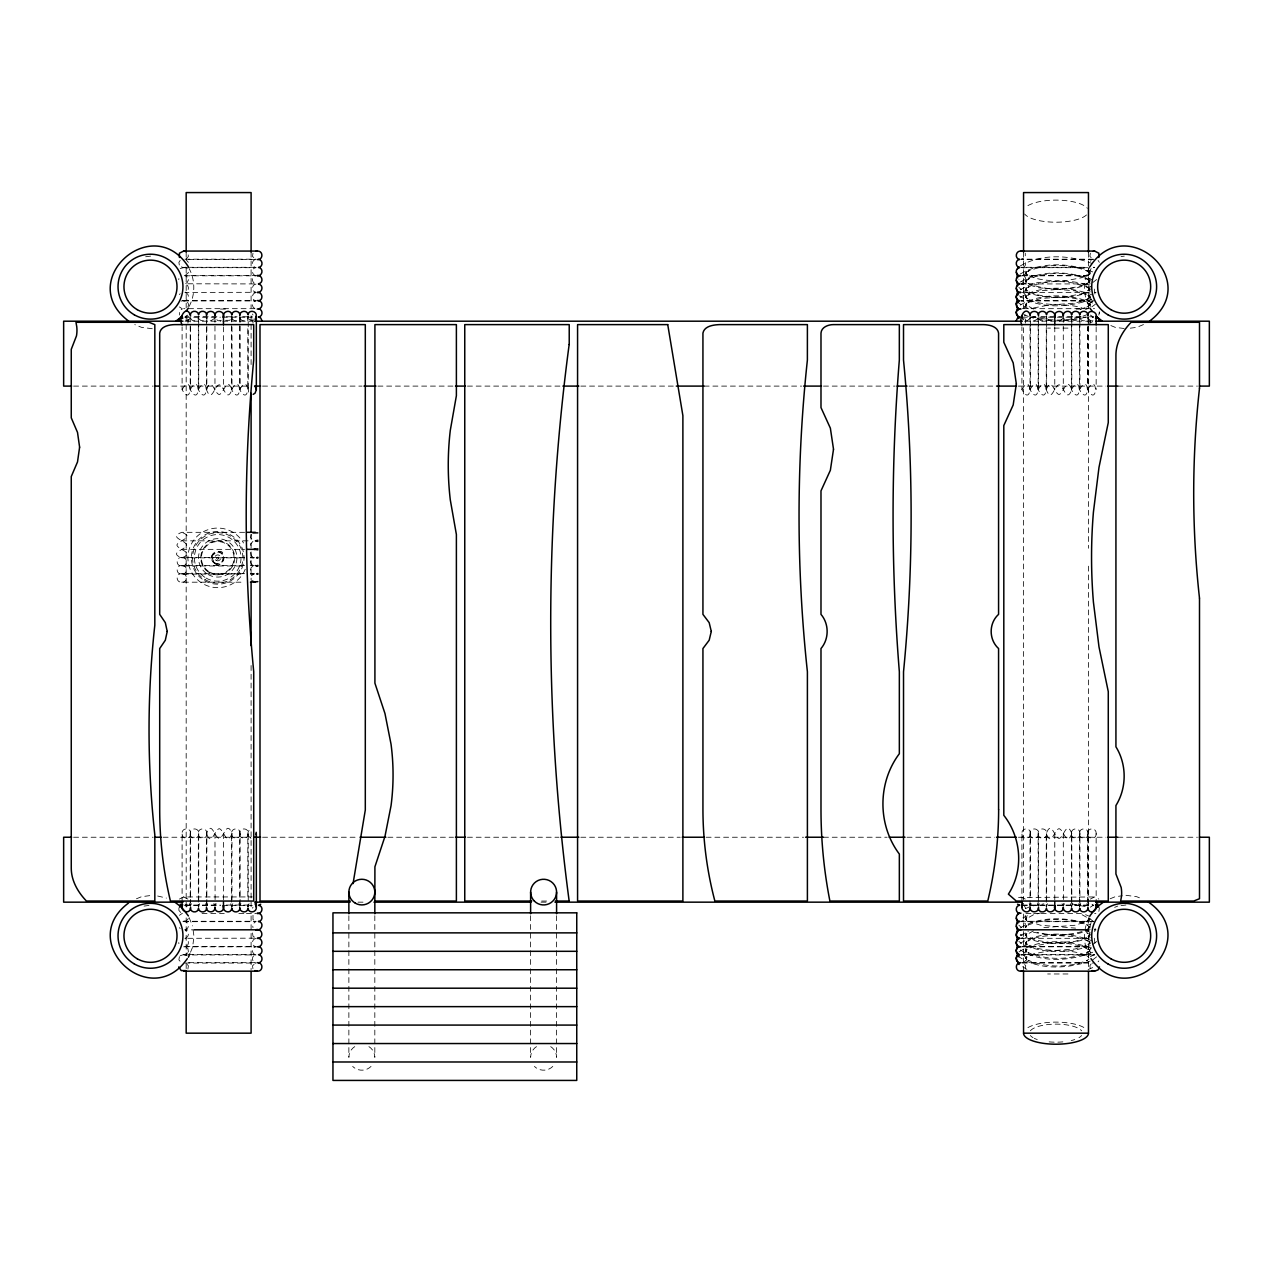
<?xml version="1.0" encoding="UTF-8"?>
<svg xmlns="http://www.w3.org/2000/svg" width="1273" height="1273" viewBox="0 0 1273 1273"><rect width="100%" height="100%" fill="white"/><g stroke="black" fill="none" stroke-linecap="round" stroke-linejoin="round"><path stroke-width="0.75" stroke-dasharray="5 3.75" d="M182.103 389.649C192.525 370.984 192.525 408.315 182.103 389.649L182.103 326.827M190.218 389.649C200.641 370.984 200.641 408.315 190.218 389.649L190.218 317.311M198.333 389.649C208.756 370.984 208.756 408.315 198.333 389.649L198.333 316.054C197.824 320.525 204.396 322.928 206.274 318.505M206.449 389.649C211.732 375.837 214.198 393.309 219.227 394.55C224.239 393.309 226.705 375.837 231.988 389.649C226.705 403.461 224.239 385.974 219.227 384.748C214.198 385.974 211.732 403.461 206.449 389.649L206.449 320.987M231.591 389.649C242.013 370.984 242.013 408.315 231.591 389.649L231.591 316.054C231.081 320.525 237.653 322.928 239.531 318.505M182.103 902.239L182.103 833.576C181.562 827.37 191.157 827.37 190.616 833.576L190.616 902.239M239.706 389.649C250.129 370.984 250.129 408.315 239.706 389.649L239.706 317.311M190.218 905.915L190.218 833.576C189.677 827.37 199.272 827.37 198.731 833.576L198.731 907.172L197.49 903.703M190.616 833.576C191.157 839.766 181.562 839.766 182.103 833.576M248.394 392.1L248.394 387.199M199.59 903.703L198.333 907.172L198.333 833.576C197.792 827.37 207.388 827.37 206.847 833.576L206.847 905.915M198.731 833.576C199.272 839.766 189.677 839.766 190.218 833.576M206.449 905.915L206.449 833.576C211.732 819.748 214.198 837.236 219.227 838.477C224.239 837.236 226.705 819.748 231.988 833.576L231.988 902.239M206.847 833.576C207.388 839.766 197.792 839.766 198.333 833.576M232.832 903.703L231.591 907.172L231.591 833.576C231.049 827.37 240.645 827.37 240.104 833.576L240.104 905.915M231.988 833.576C226.705 847.388 224.239 829.901 219.227 828.659C214.198 829.901 211.732 847.388 206.449 833.576M239.706 905.915L239.706 833.576C239.165 827.37 248.76 827.37 248.219 833.576L248.219 907.172L246.978 903.703M240.104 833.576C240.645 839.766 231.049 839.766 231.591 833.576M247.821 896.383L247.821 833.576L248.394 831.11L250.972 828.834M248.219 833.576C248.76 839.766 239.165 839.766 239.706 833.576M1021.917 389.649C1032.339 370.984 1032.339 408.315 1021.917 389.649L1021.917 326.827M1030.032 389.649C1040.455 370.984 1040.455 408.315 1030.032 389.649L1030.032 317.311M1038.147 389.649C1048.57 370.984 1048.57 408.315 1038.147 389.649L1038.147 317.311M1046.263 389.649C1051.546 375.837 1054.012 393.309 1059.025 394.55C1064.053 393.309 1066.519 375.837 1071.802 389.649C1066.519 403.461 1064.053 385.974 1059.025 384.748C1054.012 385.974 1051.546 403.461 1046.263 389.649L1046.263 326.827M1071.405 389.649C1081.827 370.984 1081.827 408.315 1071.405 389.649L1071.405 316.054C1070.864 322.244 1080.459 322.244 1079.918 316.054L1079.918 389.649M1021.917 902.239L1021.917 833.576C1021.376 827.37 1030.971 827.37 1030.43 833.576L1030.43 896.383M1079.52 389.649C1089.943 370.984 1089.943 408.315 1079.52 389.649L1079.52 316.054C1079.011 320.525 1085.583 322.928 1087.46 318.505M1030.032 905.915L1030.032 833.576C1029.491 827.37 1039.086 827.37 1038.545 833.576L1038.545 905.915L1037.304 903.703M1030.43 833.576C1030.971 839.766 1021.376 839.766 1021.917 833.576M1087.635 389.649C1098.058 370.984 1098.058 408.315 1087.635 389.649L1087.635 326.827M1038.147 905.915L1038.147 833.576C1037.606 827.37 1047.202 827.37 1046.661 833.576L1046.661 907.172L1045.419 903.703M1038.545 833.576C1039.086 839.766 1029.491 839.766 1030.032 833.576M1046.263 902.239L1046.263 833.576C1051.546 819.748 1054.012 837.236 1059.025 838.477C1064.053 837.236 1066.519 819.748 1071.802 833.576L1071.802 907.172L1070.561 903.703M1046.661 833.576C1047.202 839.766 1037.606 839.766 1038.147 833.576M1072.646 903.703L1071.405 907.172L1071.405 833.576C1070.864 827.37 1080.459 827.37 1079.918 833.576L1079.918 907.172L1078.677 903.703M1071.802 833.576C1066.519 847.388 1064.053 829.901 1059.025 828.659C1054.012 829.901 1051.546 847.388 1046.263 833.576M1080.761 903.703L1079.52 907.172L1079.52 833.576C1078.979 827.37 1088.574 827.37 1088.033 833.576L1088.033 905.915M1079.918 833.576C1080.459 839.766 1070.864 839.766 1071.405 833.576M1087.635 902.239L1087.635 833.576C1087.094 827.37 1096.69 827.37 1096.148 833.576L1096.148 902.239M1088.033 833.576C1088.574 839.766 1078.979 839.766 1079.52 833.576M1096.148 833.576C1096.69 839.766 1087.094 839.766 1087.635 833.576M1094.732 931.677L1095.162 928.415M178.745 279.662L178.904 278.564M178.904 908.206L178.904 910.418L181.196 912.996M188.388 951.79L187.895 948.56L184.919 946.571C189.613 946.157 189.518 939.013 184.919 938.456M250.654 552.498L251.147 555.728L254.123 557.717M252.5 932.95L252.993 936.18L255.968 938.169L184.903 938.312C189.47 937.469 189.629 930.643 184.919 929.942L194.419 929.799M1089.863 278.564L1089.863 280.776M1089.863 287.077L1089.863 289.289M1089.863 295.591L1091.136 299.712M1089.863 932.95L1089.863 935.162M1089.863 941.463L1089.863 943.675M1099.347 313.381L1099.506 312.346M190.361 905.899L191.475 903.703M1030.175 905.899L1031.273 903.703M1038.291 905.899L1039.389 903.703M189.104 306.443C195.358 294.763 195.358 280.171 189.104 268.492M190.489 952.252L192.573 947.271L193.989 936.578L193.035 929.465M1089.847 266.821C1083.164 278.946 1082.48 294.174 1089.163 306.443M1089.163 917.61C1082.893 929.29 1082.893 943.882 1089.163 955.562M187.895 306.936C190.489 302.942 184.776 298.916 181.196 301.128M187.895 323.167L188.388 319.937L184.919 316.929L188.579 316.786M252.993 253.2L252.5 256.43L255.968 259.437C251.274 259.867 251.37 266.996 255.968 267.553C251.274 267.966 251.37 275.111 255.968 275.668M252.993 318.902L252.993 323.167M251.147 534.437L250.654 537.667L252.945 540.261M188.388 918.533L186.097 921.111L181.196 921.111M179.398 956.675L178.904 959.906L181.196 962.483M187.895 969.039L188.388 965.809L186.097 963.231M252.5 908.206L252.993 907.188M252.993 915.303L252.993 919.552L255.968 921.541M1025.258 323.167L1025.752 319.937L1024.479 318.027M1090.356 253.2L1089.863 256.43L1093.332 259.437M1098.854 315.052L1099.347 311.821M1025.258 927.667L1025.258 923.418L1021.01 921.286L1093.348 921.286M1025.258 969.039L1025.752 965.809L1023.46 963.231M1098.854 911.436L1099.347 908.206M190.059 318.505L187.465 320.796L184.235 320.303M214.389 318.505L210.713 320.955L207.022 318.505M207.69 903.703L206.592 905.899L205.605 903.703M216.203 903.703L215.105 905.899L214.962 833.576M240.947 903.703L239.849 905.899L238.863 903.703M249.062 903.703L247.821 907.172L247.821 905.915M1029.857 318.505L1027.279 320.796L1025.067 320.796M1037.972 318.505L1034.297 320.955L1030.605 318.505M1062.716 318.505L1060.138 320.796L1056.908 320.303M1047.504 903.703L1046.263 907.172L1046.263 905.915M1064.53 903.703L1063.432 905.899L1063.289 833.576M1088.876 903.703L1087.779 905.899L1086.776 903.703M180.177 260.424L178.904 262.333L179.398 265.564M179.398 294.572L180.177 293.681M187.895 315.052L184.919 317.041M179.398 899.072L183.646 896.94L252.309 896.94M179.398 915.303L182.373 913.314M187.895 952.809L184.919 954.798L180.177 953.7M1024.479 315.927L1025.258 315.052M1090.356 261.315L1091.136 260.424M1091.136 268.539L1089.704 271.547L1091.136 274.57M1090.356 899.072L1094.605 896.94L1098.854 899.072M1090.356 907.188L1093.332 905.198L1091.136 904.212M1091.136 922.527L1089.863 926.649M1091.136 947.669L1088.781 952.188L1090.006 950.501L1088.781 948.894L1091.136 953.7L1094.605 954.941L1021.01 954.941C1025.481 955.45 1027.9 948.878 1023.46 947.001M1090.356 956.675L1094.605 954.543L1021.01 954.543C1025.481 954.034 1027.9 960.606 1023.46 962.483M1091.136 963.9L1089.863 965.809L1090.356 969.039M1098.074 961.815L1098.854 960.924M1020.262 265.977C1041.266 253.438 1069.495 254.902 1091.804 263.416M1020.262 274.029C1041.537 261.426 1070.275 262.779 1092.68 271.929M1020.262 282.065C1041.266 269.542 1069.495 270.99 1091.804 279.503M1020.262 289.735L1030.048 284.531L1038.179 282.511L1066.997 280.474L1082.098 277.625L1090.006 273.202L1088.781 274.888L1089.863 272.199L1089.863 274.284L1088.781 271.595L1090.006 273.297L1086.665 270.688L1087.556 271.165C1068.174 263.543 1047.44 263.543 1028.059 271.165L1028.95 270.688L1025.608 273.297L1026.85 271.595L1025.752 274.284L1025.752 272.199L1026.85 274.888L1025.608 273.202L1028.95 275.795L1028.059 275.318C1048.204 285.184 1071.309 276.591 1091.804 287.157M1020.262 297.405C1041.266 284.866 1069.495 286.33 1091.804 294.827M1020.262 305.074C1041.537 292.472 1070.275 293.824 1092.68 302.974M1092.68 282.606L1096.705 279.471M1095.369 304.279L1091.804 306.841M1020.262 927.937C1040.757 915.589 1068.254 916.974 1090.245 924.707M1020.262 935.607L1028.489 931.072M1020.262 943.277C1041.266 930.738 1069.495 932.202 1091.804 940.699M1018.909 951.997C1039.755 937.978 1069.097 939.904 1091.804 948.369M1092.68 944.582L1096.705 941.431M1088.892 959.03L1086.665 960.765L1087.556 960.288C1068.174 967.91 1047.44 967.91 1028.059 960.288L1028.95 960.765L1025.608 958.171L1026.85 959.858L1025.752 957.169L1025.752 959.253L1026.85 956.564L1025.608 958.267L1033.517 953.827L1048.618 950.979L1074.985 949.021L1087.556 944.964L1086.665 945.425L1090.006 942.832L1088.781 944.518L1089.863 941.845L1089.863 943.914L1088.781 941.24L1090.006 942.927L1086.665 940.333L1087.556 940.795L1074.985 936.737L1047.647 934.891L1030.048 931.597M1092.68 959.906L1096.705 956.771M186.097 259.008L188.388 256.43L187.895 253.2M180.177 268.539L184.903 267.298M252.945 541.391L250.654 543.985L251.147 547.215M252.945 566.135C249.158 567.694 250.208 573.423 254.123 573.932L251.147 575.81L250.654 579.04M1023.46 275.239C1027.9 273.361 1025.481 266.789 1021.01 267.298L1087.731 267.298M1023.46 291.867C1027.9 289.989 1025.481 283.418 1021.01 283.927C1025.481 284.436 1027.9 277.864 1023.46 275.986M1023.46 308.496C1027.9 306.618 1025.497 300.046 1021.01 300.555L1089.672 300.555M187.115 904.212L184.919 905.31L187.895 907.188M180.177 955.784L183.646 954.543L255.984 954.543M1023.46 946.253C1027.9 944.375 1025.481 937.803 1021.01 938.312L1024.479 937.071L1025.752 932.95M1092.68 321.703L1087.126 324.154M1022.935 917.801L1030.048 914.698M1087.556 929.242L1086.665 929.72L1090.006 927.11L1088.781 928.813L1089.863 926.123L1089.863 928.208L1088.781 925.519L1090.006 927.221L1086.665 924.612L1087.556 925.089C1068.174 917.467 1047.44 917.467 1028.059 925.089L1028.95 924.612L1025.608 927.221L1026.85 925.519L1025.752 928.208L1025.752 926.123M1092.68 952.252C1069.877 961.354 1040.041 963.184 1018.909 949.101M1092.68 967.575L1085.567 970.694M221.343 320.303L218.113 320.796L215.535 318.505M1090.245 283.752L1077.435 287.746L1040.63 290.849L1028.059 294.922L1028.95 294.445L1025.608 297.055L1026.85 298.646L1025.752 295.957L1025.752 298.041L1026.85 295.352L1025.608 297.055L1028.95 299.553L1028.059 299.075C1045.706 307.7 1064.069 302.067 1082.098 307.955M1090.245 291.788C1068.97 299.744 1043.844 299.807 1022.935 290.658M1091.804 299.171C1069.097 307.652 1039.755 309.578 1018.909 295.559M1085.567 309.482L1088.686 308.161M1087.556 314.415C1069.925 321.719 1051.546 321.289 1033.517 316.722M1025.37 908.62L1030.048 906.647M1033.517 914.746L1025.608 919.17L1026.85 920.761L1025.752 918.088L1025.752 920.156L1026.85 917.483L1025.608 919.17L1028.95 921.668L1028.059 921.206L1040.63 925.264L1075.542 928.128M1033.517 930.834L1025.608 935.257L1026.85 936.864L1025.752 934.175L1025.752 936.26L1026.85 933.57L1025.608 935.257L1033.517 939.601L1048.618 942.434L1057.815 942.832M1085.567 931.597L1090.245 929.624M1090.245 937.66C1068.254 945.393 1040.757 946.794 1020.262 934.43M1090.245 945.712C1068.97 953.668 1043.844 953.732 1022.935 944.582M1090.245 961.051C1067.856 968.737 1039.261 970.583 1018.909 956.771M1143.472 324.583L1136.757 327.336L1129.565 328.275M136.466 898.77L141.494 896.717L152.283 895.301M1110.151 898.77L1115.18 896.717L1122.372 895.778M1114.639 907.363L1117.71 906.09M186.097 267.123L183.646 267.696L180.177 266.455M184.919 275.668L188.388 272.661L187.115 268.539M255.968 284.07C251.322 284.691 251.322 291.676 255.968 292.297L184.903 292.44C189.47 291.597 189.629 284.77 184.919 284.07M255.968 292.583C251.322 293.204 251.322 300.189 255.968 300.81C252.006 301.128 251.052 307.016 254.791 308.496M1093.332 300.699L1090.356 302.688L1088.781 306.316L1090.006 304.629L1086.665 307.223L1087.556 306.745L1078.533 309.944M184.919 929.656C191.189 928.558 188.022 919.456 182.373 921.429M254.791 913.743L255.968 913.314M255.968 938.456C251.322 939.076 251.322 946.062 255.968 946.682C251.274 947.112 251.37 954.241 255.968 954.798C251.274 955.211 251.37 962.356 255.968 962.913M1018.559 897.513L1094.605 896.94M1033.517 307.955L1048.618 305.106L1074.985 303.149L1087.556 299.075L1086.665 299.553L1090.006 296.959L1088.781 295.352L1089.863 298.041L1089.863 295.957L1088.781 298.646L1090.006 296.959L1086.665 294.445L1087.556 294.922L1074.985 290.849L1038.179 287.746L1023.81 283.083L1018.909 279.471M1085.567 317.152C1067.538 322.149 1048.077 322.149 1030.048 317.152M1033.31 905.835L1043.86 903.862M1037.081 913.855L1040.63 912.98M1082.098 931.55C1067.029 935.623 1052.087 935.878 1037.081 932.441M1082.305 932.409C1064.005 937.819 1045.308 932.186 1028.059 940.795L1028.95 940.333L1025.608 942.927L1026.85 941.24L1025.752 943.914L1025.752 941.845L1026.85 944.518L1025.608 942.832L1028.95 945.425L1028.059 944.964C1047.456 954.464 1068.174 946.603 1087.556 956.134L1086.665 955.657L1088.892 957.391M253.184 320.796L249.062 319.523L247.821 316.054L247.821 320.987M1051.625 320.796L1048.395 320.303L1046.263 316.054L1046.263 320.987M1092.982 320.796L1090.786 320.796L1088.208 318.505M1043.86 927.619L1074.985 925.264L1087.556 921.206L1086.665 921.668L1090.006 919.074L1089.242 918.406M145.679 256.764L150.628 256.112M1121.02 256.541L1124.314 256.112M144.024 906.09L148.989 905.453M1121.02 905.66L1125.969 905.023M182.373 300.81C188.022 302.783 191.189 293.681 184.919 292.583M1095.878 292.297L1094.605 292.44L1095.878 292.583M244.607 532.321L181.8 532.321C167.988 537.604 185.46 540.07 186.701 545.083C185.46 550.111 167.988 552.577 181.8 557.86L244.607 557.86M244.607 557.463L181.8 557.463C175.594 556.906 175.594 566.517 181.8 565.976L244.607 565.976M181.8 557.86C195.612 552.577 178.125 550.111 176.883 545.083C178.125 540.07 195.612 537.604 181.8 532.321M244.607 565.562L181.8 565.562C175.594 565.021 175.594 574.632 181.8 574.075L244.607 574.075M181.8 565.976C187.99 566.517 187.99 556.906 181.8 557.463M244.607 573.677L181.8 573.677C175.594 573.136 175.594 582.748 181.8 582.191L244.607 582.191M181.8 574.075C187.99 574.632 187.99 565.021 181.8 565.562M181.8 582.191C187.99 582.748 187.99 573.136 181.8 573.677M1094.605 913.568L1095.878 913.425M1095.878 929.656L1094.605 929.799L1095.878 929.942M1067.967 328.1L1047.647 328.1M1067.967 973.972L1047.647 973.972M184.903 259.183L255.984 259.183M1093.348 259.183L1021.01 259.183C1027.216 258.642 1027.216 268.237 1021.01 267.696L1089.672 267.696M188.579 259.581L255.984 259.581M1093.348 259.581L1021.01 259.581L1025.258 257.448L1025.258 253.2M188.579 267.298L255.984 267.298M1093.348 267.298L1094.605 267.298L1093.348 267.696M183.646 267.696L255.984 267.696M1022.267 275.414L1089.672 275.414M184.903 275.811L255.984 275.811M1022.267 275.811L1089.672 275.811M1021.01 283.927L1089.672 283.927M1022.267 292.44L1089.672 292.44M183.646 300.555L255.984 300.555M183.646 300.953L255.984 300.953M1093.348 300.953L1021.01 300.953C1025.481 301.462 1027.9 294.89 1023.46 293.013M183.646 308.671L184.903 308.671M188.579 308.671L255.984 308.671M1022.267 308.671L1089.672 308.671M1093.348 308.671L1094.605 308.671M220.436 309.068L228.058 309.068M1076.21 309.068L1083.832 309.068M194.419 316.786L220.436 316.786M226.164 316.786L237.064 316.786M242.65 316.786L252.309 316.786M1031.782 316.786L1035.601 316.786M1041.187 316.786L1083.832 316.786M1089.672 316.786L1093.348 316.786L1089.863 319.937L1090.356 323.167M184.903 317.184L220.436 317.184M222.345 317.184L252.309 317.184M1022.267 317.184L1093.348 317.184M184.983 321.194L220.786 321.194M222.775 321.194L252.611 321.194M1024.367 321.194L1093.984 321.194M73.595 386.101L153.158 386.101M163.103 386.101L248.633 386.101M262.556 386.101L362.009 386.101M377.922 386.101L453.506 386.101M467.43 386.101L560.916 386.101M580.806 386.101L674.292 386.101M704.128 386.101L801.592 386.101M823.472 386.101L895.078 386.101M909.002 386.101L994.531 386.101M1018.4 386.101L1105.919 386.101M1117.853 386.101L1197.416 386.101M181.8 540.834L250.463 540.834M181.8 549.347L244.607 549.347M250.463 557.463L254.139 557.463C250.304 558.195 249.094 563.764 252.945 565.403M250.463 557.86L254.139 557.86M250.463 565.562L254.139 565.562M250.463 573.677L254.139 573.677M250.463 574.075L254.139 574.075M73.595 837.236L153.158 837.236M163.103 837.236L250.622 837.236M262.556 837.236L358.031 837.236M387.867 837.236L453.506 837.236M467.43 837.236L558.927 837.236M580.806 837.236L680.259 837.236M706.117 837.236L803.581 837.236M823.472 837.236L887.122 837.236M907.013 837.236L994.531 837.236M1018.4 837.236L1105.919 837.236M1117.853 837.236L1197.416 837.236M541.614 901.045L547.533 901.045M358.031 902.159L365.988 902.159M541.025 902.159L546.992 902.159M184.903 905.055L220.436 905.055M226.164 905.055L252.309 905.055M1022.267 905.055L1093.348 905.055M184.903 905.453L220.436 905.453M222.345 905.453L252.309 905.453M1022.267 905.453L1093.348 905.453M202.041 913.568L224.255 913.568M238.847 913.568L244.559 913.568M246.469 913.568L252.309 913.568M1025.943 913.568L1031.782 913.568M1033.692 913.568L1039.405 913.568M1041.187 913.568L1048.284 913.568M1050.193 913.568L1083.832 913.568M183.646 921.286L255.984 921.286L252.5 924.437L252.993 927.667M183.646 921.684L255.984 921.684M1093.348 921.684L1021.01 921.684L1025.258 919.552L1025.258 915.303M1083.832 929.799L1089.672 929.799M1021.01 938.312L1089.672 938.312M184.903 946.428L255.984 946.428M1022.267 946.428L1089.672 946.428M183.646 946.826L255.984 946.826M1022.267 946.826L1089.672 946.826M183.646 954.941L255.984 954.941M188.579 962.659L255.984 962.659L252.5 965.809L252.993 969.039M1022.267 962.659L1089.672 962.659M184.903 963.056L255.984 963.056M1022.267 963.056L1093.348 963.056M1057.815 942.927L1066.997 943.325L1082.098 946.157L1090.006 950.597L1086.665 953.095L1087.556 952.618C1068.174 960.24 1047.44 960.24 1028.059 952.618L1028.95 953.095L1025.608 950.501L1026.85 948.894L1025.752 951.583L1025.752 949.499L1026.85 952.188L1025.608 950.501L1033.517 946.157L1048.618 943.325L1074.985 941.368L1087.556 937.294L1086.665 937.771L1090.006 935.162L1088.781 933.57L1089.863 936.26L1089.863 934.175L1088.781 936.864L1090.006 935.162L1086.665 932.663L1087.556 933.141M183.646 267.298L186.097 267.871M1021.01 896.94L1025.258 899.072M183.646 896.94L187.895 899.072M183.646 954.543L186.097 955.116M1124.17 328.514L1115.18 327.336L1110.151 325.267M152.283 328.736L141.494 327.336L134.779 324.583M1125.969 895.301L1136.757 896.717L1141.786 898.77M157.677 896.017L166.429 898.086M1071.755 903.862L1085.567 906.647M1093.332 317.041L1090.356 315.052M1093.332 921.541L1089.863 918.533M1033.517 309.053L1025.608 304.629L1026.85 306.316L1025.752 303.626L1025.752 305.711L1026.85 303.022L1025.608 304.724L1028.95 302.115L1028.059 302.592L1040.63 298.519L1066.997 296.561L1082.098 293.713L1090.006 289.289L1088.781 290.976L1089.863 288.303L1089.863 290.371L1088.781 287.698L1090.006 289.385L1086.665 286.791L1087.556 287.252C1068.174 279.63 1047.44 279.63 1028.059 287.252L1028.95 286.791L1025.608 289.385L1026.85 287.698L1025.752 290.371L1025.752 288.303L1026.85 290.976L1025.608 289.289L1028.95 291.883L1028.059 291.422C1047.456 300.921 1068.174 293.061 1087.556 302.592L1086.665 302.115L1090.006 304.724L1088.781 303.022L1089.863 305.711L1089.863 303.626L1090.356 306.936M1028.489 308.814L1018.909 303.229M1023.81 314.511L1028.489 316.484M1085.567 914.698L1091.804 917.324M1082.098 914.746L1090.006 919.17L1088.781 920.761L1089.863 918.088L1089.863 920.156M1085.567 930.404L1091.804 933.045M1026.929 969.374L1018.909 964.441M225.607 320.303L229.856 320.303L231.988 316.054L231.988 320.987M250.972 838.302L248.394 836.027L247.821 833.576M186.097 259.756L188.388 262.333M1018.909 287.507L1021.598 289.608M1018.909 925.344L1021.598 927.444M1018.909 941.431L1021.598 943.532M1098.074 260.424L1099.347 262.333M1024.479 906.312L1025.752 908.206M179.398 306.936L182.373 308.925L179.398 310.803L179.398 315.052M179.398 927.667L180.177 928.558M1063.862 318.505C1065.74 322.928 1072.312 320.525 1071.802 316.054L1071.802 389.649M1038.72 318.505C1040.598 322.928 1047.17 320.525 1046.661 316.054L1046.661 389.649M1062.048 903.703L1063.146 905.899M1029.189 903.703L1030.287 905.899L1030.43 902.239M240.279 318.505C242.156 322.928 248.728 320.525 248.219 316.054L248.219 389.649M190.791 318.505C192.669 322.928 199.24 320.525 198.731 316.054L198.731 389.649M230.747 903.703L231.988 907.172L231.988 905.915M213.721 903.703L214.819 905.899M189.375 903.703L190.473 905.899M252.5 314.017L252.993 315.052M189.104 917.61L192.573 925.901M178.745 942.577L178.904 943.675M1094.287 289.098L1094.939 293.999M1094.287 938.217L1094.939 943.118M1096.148 326.827L1096.148 389.649M1088.463 252.197L1088.463 266.757M1088.463 268.094L1088.463 307.843M1088.463 317.773L1088.463 548.281M1088.463 566.167L1088.463 905.978M1088.463 917.897L1088.463 959.699M1088.463 961.624L1088.463 969.628M1088.033 317.311L1088.033 389.649M1063.289 317.311L1063.289 389.649M1054.776 326.827L1054.776 389.649M1054.776 833.576L1054.776 902.239M1038.545 320.987L1038.545 389.649M1030.43 320.987L1030.43 326.827M1030.43 328.736L1030.43 389.649M1023.556 252.197L1023.556 308.448M1023.556 327.702L1023.556 900.011M1023.556 914.03L1023.556 969.628M556.587 915.701L556.587 966.844M556.587 968.817L556.587 1057.338A12.985 12.841 0 0 0 550.095 1046.231M530.618 915.701L530.618 966.844M530.618 968.817L530.618 1057.338A12.985 12.841 0 0 1 537.111 1046.231M374.819 915.701L374.819 966.844M374.819 968.817L374.819 1057.338A12.985 12.841 0 0 0 368.343 1046.231M348.866 915.701L348.866 966.844M348.866 968.817L348.866 1057.338A12.985 12.841 0 0 1 355.358 1046.231M251.099 252.197L251.099 307.843M251.099 315.784L251.099 365.462M251.099 534.374L251.099 580.074M251.099 665.524L251.099 907.967M251.099 915.924L251.099 969.565M247.821 328.736L247.821 389.649M240.104 317.311L240.104 389.649M231.988 326.827L231.988 389.649M223.475 326.827L223.475 389.649M223.475 833.576L223.475 902.239M214.962 317.311L214.962 389.649M206.847 317.311L206.847 389.649M190.616 326.827L190.616 389.649M186.176 252.197L186.176 260.138M186.176 268.094L186.176 307.843M186.176 315.784L186.176 907.967M186.176 917.897L186.176 955.657M186.176 963.613L186.176 969.565M245.243 569.27A29.788 29.788 0 0 1 200.625 582.27A29.788 29.788 0 0 1 197.586 535.901A29.788 29.788 0 0 1 243.525 542.982M371.032 1066.424A12.985 12.841 0 0 1 352.669 1066.424M552.784 1066.424A12.985 12.841 0 0 1 534.421 1066.424M1086.505 214.93A32.462 11.043 0 0 1 1054.601 222.202A32.462 11.043 0 0 1 1024.654 214.023M1027.9 205.637A32.462 11.043 0 0 1 1060.234 200.211A32.462 11.043 0 0 1 1087.349 208.295M1027.9 1027.629A32.462 11.043 0 0 1 1058.834 1022.155A32.462 11.043 0 0 1 1086.505 1029.38M1081.62 1035.49A26.526 9.022 0 0 1 1078.979 1037.67M1074.762 1039.548A26.526 9.022 0 0 1 1071.214 1040.55M1062.875 1041.887A26.526 9.022 0 0 1 1049.143 1041.887M1037.256 1039.548A26.526 9.022 0 0 1 1034.281 1038.338M1033.04 1037.67A26.526 9.022 0 0 1 1030.382 1035.49M1030.382 1030.828A26.526 9.022 0 0 1 1056.001 1024.129A26.526 9.022 0 0 1 1081.62 1030.828M211.573 556.221C220.436 583.814 233.039 536.76 211.573 556.221M216.267 557.479C218.097 563.207 220.722 553.437 216.267 557.479M188.547 279.662L187.115 282.686L184.919 283.784L255.984 283.927C251.418 283.083 251.258 276.257 255.968 275.557L184.903 275.414L187.895 277.546L188.547 279.662M1025.911 281.285L1025.752 282.335L1026.85 279.646L1025.608 281.349L1026.85 282.94L1025.752 280.251L1025.911 281.285M1089.863 280.251L1089.863 282.335L1088.781 279.646L1090.006 281.349L1088.781 282.94L1089.863 280.251M1028.95 278.739L1025.608 281.349L1028.95 283.847L1028.059 283.37C1047.44 290.992 1068.174 290.992 1087.556 283.37L1086.665 283.847L1090.006 281.238L1086.665 278.739L1087.556 279.217C1068.174 271.595 1047.44 271.595 1028.059 279.217L1028.95 278.739M216.235 560.454A2.976 2.976 0 0 0 220.69 557.876A2.976 2.976 0 0 0 216.235 555.299A2.976 2.976 0 0 0 216.235 560.454M204.555 580.663A26.319 26.319 0 0 0 244.034 557.876A26.319 26.319 0 0 0 204.555 535.074A26.319 26.319 0 0 0 204.555 580.663M208.12 574.505A19.206 19.206 0 0 0 236.921 557.876A19.206 19.206 0 0 0 208.12 541.232A19.206 19.206 0 0 0 208.12 574.505M209.552 572.023A16.342 16.342 0 0 0 234.057 557.876A16.342 16.342 0 0 0 209.552 543.714A16.342 16.342 0 0 0 209.552 572.023M205.701 569.89A16.995 16.995 0 0 0 234.137 562.268A16.995 16.995 0 0 0 213.323 541.455A16.995 16.995 0 0 0 205.701 569.89M205.128 579.661A25.174 25.174 0 0 0 242.888 557.876A25.174 25.174 0 0 0 205.128 536.076A25.174 25.174 0 0 0 205.128 579.661M206.067 578.053A23.296 23.296 0 0 0 241.027 557.876A23.296 23.296 0 0 0 206.067 537.683A23.296 23.296 0 0 0 206.067 578.053M213.625 561.966A5.792 5.792 0 0 0 223.3 559.372A5.792 5.792 0 0 0 216.219 552.291A5.792 5.792 0 0 0 213.625 561.966M214.532 563.382A6.365 6.365 0 0 0 224.08 557.876A6.365 6.365 0 0 0 214.532 552.355A6.365 6.365 0 0 0 214.532 563.382"/><path stroke-width="1.5" d="M182.103 324.886C177.647 317.995 187.099 303.356 190.616 316.054M206.449 316.054C205.908 309.848 215.503 309.848 214.962 316.054C214.66 308.957 225.194 310.58 223.618 317.327M223.332 317.327C221.9 311.599 230.652 308.559 231.845 314.781M239.706 316.054C239.133 310.771 247.264 309.339 248.076 314.781C248.696 309.291 256.971 310.803 256.334 316.054L256.334 389.649L255.093 393.118L253.184 394.391M190.616 907.172C190.807 915.319 178.809 911.404 182.675 904.705M256.334 316.054L255.093 319.523M223.618 905.899C225.194 912.63 214.66 914.253 214.962 907.172C215.503 913.362 205.908 913.362 206.449 907.172M256.191 834.833L256.191 832.303M256.334 833.576L256.334 907.172C256.907 912.455 248.776 913.887 247.964 908.429C247.344 913.934 239.069 912.407 239.706 907.172M1021.917 324.886C1018.114 319.332 1025.131 304.152 1030.287 314.781M1030.032 316.054C1029.491 309.848 1039.086 309.848 1038.545 316.054M1054.633 317.327C1053.057 310.58 1063.591 308.957 1063.289 316.054C1062.716 310.771 1070.848 309.339 1071.659 314.781M1030.287 908.429C1028.393 916.353 1017.986 909.002 1023.174 903.703M1088.033 316.054C1087.031 307.859 1099.665 311.853 1095.576 318.505M1038.545 907.172C1039.086 913.362 1029.491 913.362 1030.032 907.172M1054.919 905.899C1056.367 911.627 1047.599 914.65 1046.406 908.429C1045.992 913.123 1038.848 913.043 1038.291 908.429M1079.663 908.429C1080.475 913.887 1088.606 912.455 1088.033 907.172M1096.148 902.239C1099.745 908.365 1090.468 916.703 1087.779 908.429M178.745 321.035L179.398 318.902L182.373 316.929M1016.109 321.035L1017.541 318.027L1019.737 316.929M1099.506 966.907L1098.074 969.915L1094.605 971.172L1021.01 971.172C1014.82 971.713 1014.82 962.117 1021.01 962.659M1016.268 272.199L1017.684 277.769M1016.268 280.251L1017.684 285.82M1016.268 288.303L1018.161 294.795M1016.268 918.088L1017.684 923.641M1016.268 926.123L1017.684 931.693M353.051 883.621L365.303 810.026L365.303 324.615L259.994 324.615L259.994 901.045L350.155 901.045M190.361 314.781C190.982 310.135 197.967 310.135 198.588 314.781C199.018 310.087 206.146 310.182 206.703 314.781M231.734 314.781C232.354 310.135 239.34 310.135 239.961 314.781M206.703 908.429C206.083 913.075 199.097 913.075 198.477 908.429C198.063 913.123 190.918 913.043 190.361 908.429M231.845 908.429C230.652 914.65 221.9 911.627 223.332 905.899M239.961 908.429C239.34 913.075 232.354 913.075 231.734 908.429M1038.291 314.781C1038.911 310.135 1045.897 310.135 1046.517 314.781C1047.504 308.527 1056.431 311.646 1054.919 317.327M1071.548 314.781C1072.168 310.135 1079.154 310.135 1079.775 314.781M1079.663 314.781C1080.284 310.135 1087.269 310.135 1087.89 314.781M1071.659 908.429C1070.848 913.887 1062.716 912.455 1063.289 907.172C1063.591 914.253 1053.057 912.63 1054.633 905.899M1079.775 908.429C1079.154 913.075 1072.168 913.075 1071.548 908.429M1017.684 292.488L1016.109 297.007L1018.161 302.449M1017.684 300.142C1014.708 303.388 1016.22 309.291 1021.01 309.068M1017.684 307.811L1016.109 312.346L1018.909 318.552M1017.684 930.69L1016.109 935.209L1017.684 939.729M1017.684 938.36L1016.109 942.879L1017.684 947.398M1017.684 946.03L1016.109 950.549L1018.909 956.771M1021.01 946.826C1017.191 945.68 1014.31 951.281 1017.541 953.7L1016.109 958.219L1018.909 964.441M188.404 957.216L189.788 953.907M1098.854 257.448L1098.854 253.2L1094.605 251.067L1021.01 251.067C1015.727 250.495 1014.295 258.626 1019.737 259.437C1015.042 259.867 1015.138 266.996 1019.737 267.553C1014.247 268.173 1015.759 276.448 1021.01 275.811M1017.684 268.73L1018.909 267.028M1017.684 914.603L1018.909 912.9M186.192 310.946L188.404 308.098M187.29 958.649C150.548 1012.337 75.648 942.131 128.557 903.018M1089.847 266.821C1125.603 210.904 1203.399 280.792 1149.694 321.019M1089.847 915.939L1096.483 907.394L1103.675 901.936M179.398 907.188L182.373 905.198L180.177 904.212M176.024 321.019L181.768 316.659M260.71 904.212L258.514 905.31C264.004 905.93 262.493 914.205 257.241 913.568M1098.074 904.212L1095.878 905.31L1098.854 907.188M257.241 259.581C263.447 260.122 263.447 250.526 257.241 251.067L183.646 251.067L179.398 253.2L179.398 257.448M258.514 283.784C263.957 282.972 262.524 274.841 257.241 275.414M257.241 300.555C263.479 301.908 263.416 291.692 257.241 292.44C262.524 293.013 263.957 284.881 258.514 284.07M257.241 309.068C262.524 309.641 263.957 301.51 258.514 300.699M258.514 317.041C263.161 316.42 263.161 309.434 258.514 308.814M252.945 532.878L257.846 532.878M257.846 540.261L255.396 540.834L257.846 541.391M257.846 548.774L254.123 549.49M1019.737 275.557C1015.09 276.177 1015.09 283.163 1019.737 283.784M256.653 557.717L257.846 557.288M1019.737 284.07C1014.295 284.881 1015.727 293.013 1021.01 292.44C1015.727 291.867 1014.295 299.998 1019.737 300.81L1016.268 303.706L1018.161 310.119M256.653 565.817L257.846 565.403M257.846 573.518L256.653 573.932L257.846 574.25M257.846 581.634L250.463 582.191M1019.737 308.814C1015.09 309.434 1015.09 316.42 1019.737 317.041M1095.878 317.041L1097.055 316.611M258.514 921.541C263.957 920.729 262.524 912.598 257.241 913.171M186.097 970.599L181.196 970.599L178.745 966.907M257.241 946.826C263.447 947.367 263.447 937.771 257.241 938.312C264.338 938.615 262.699 928.081 255.968 929.656M258.514 962.913C263.161 962.293 263.161 955.307 258.514 954.686C263.209 954.257 263.113 947.128 258.514 946.571M1021.01 913.171C1015.727 912.598 1014.295 920.729 1019.737 921.541M1019.737 921.429C1014.295 922.241 1015.727 930.372 1021.01 929.799L1083.832 929.799M1019.737 938.456C1015.09 939.076 1015.09 946.062 1019.737 946.682M1023.46 970.599L1021.01 971.172M255.968 251.211L257.241 251.067M257.241 275.811C262.524 276.384 263.957 268.253 258.514 267.441C263.209 267.028 263.113 259.883 258.514 259.326M1093.332 251.211L1094.605 251.067M255.968 929.942C261.697 931.39 264.72 922.623 258.514 921.429M183.646 971.172L257.241 971.172C263.447 971.713 263.447 962.117 257.241 962.659M1021.01 929.799C1015.727 929.226 1014.295 937.358 1019.737 938.169M182.994 321.194L63.65 321.194L63.65 386.101L71.606 386.101M254.6 321.194L1022.378 321.194M1095.973 321.194L1209.35 321.194L1209.35 386.101L1199.405 386.101M155.147 386.101L159.125 386.101M254.6 386.101L260.567 386.101M363.998 386.101L375.933 386.101M455.495 386.101L465.441 386.101M562.905 386.101L578.817 386.101M676.281 386.101L704.128 386.101M803.581 386.101L821.483 386.101M897.067 386.101L907.013 386.101M996.52 386.101L1016.411 386.101M1107.908 386.101L1117.853 386.101M246.564 532.321L255.396 532.321M246.564 549.347L255.396 549.347M71.606 837.236L63.65 837.236L63.65 902.159L182.994 902.159M155.147 837.236L161.114 837.236M254.6 837.236L260.567 837.236M360.02 837.236L385.878 837.236M455.495 837.236L465.441 837.236M560.916 837.236L578.817 837.236M682.248 837.236L704.128 837.236M805.57 837.236L823.472 837.236M889.111 837.236L905.023 837.236M996.52 837.236L1016.411 837.236M1107.908 837.236L1117.853 837.236M1199.405 837.236L1209.35 837.236L1209.35 902.159L1095.973 902.159M374.914 901.045L456.386 901.045L456.386 534.501L450.292 499.875A298.184 298.184 0 0 1 450.292 430.369L456.386 395.728L456.386 324.615L374.914 324.615L374.914 683.171L384.971 713.532L391.034 744.18A235.537 235.537 0 0 1 391.034 805.745L384.971 836.393L374.914 866.77L374.819 913.743M531.764 901.045L464.756 901.045L464.756 324.615L569.222 324.615L569.222 344.506M555.426 901.045L569.222 901.045M254.6 902.159L350.075 902.159M373.944 902.159L531.08 902.159M554.948 902.159L1022.378 902.159M194.419 929.799L257.241 929.799M332.953 932.87L576.749 932.87M332.953 951.313L576.749 951.313M332.953 969.755L576.749 969.755M332.953 988.198L576.749 988.198M332.953 1006.641L576.749 1006.641M332.953 1025.083L576.749 1025.083M1023.556 971.554L1023.556 1033.167L1088.463 1033.167L1088.463 971.554M332.953 1043.542L576.749 1043.542M332.953 1061.984L576.749 1061.984M1021.01 251.067L1022.283 251.211M183.646 251.067L184.919 251.211M254.123 549.204L257.846 549.904M255.396 565.562L257.846 566.135M255.396 582.191L251.927 580.949M1094.605 971.172L1092.154 970.599M257.241 971.172L254.791 970.599M1095.878 316.929L1098.074 318.027L1099.506 321.035M258.514 316.929L260.71 318.027L262.143 321.035M181.196 316.611L182.373 317.041M256.653 557.606L257.846 558.02M1019.737 913.425C1015.09 912.805 1015.09 905.819 1019.737 905.198L1017.541 904.212M1019.737 962.913C1015.09 962.293 1015.09 955.307 1019.737 954.686L1017.541 953.7M1096.483 316.659L1102.243 321.019M1148.262 901.936C1203.606 939.983 1128.769 1013.228 1090.961 958.649M128.557 321.019C74.852 280.792 152.649 210.904 188.404 266.821M174.576 901.936L181.768 907.394L188.404 915.939M1089.847 308.098L1092.059 310.946M1023.174 319.523L1021.917 316.054M255.093 386.18L256.334 389.649M255.093 903.703L256.334 907.172M1095.576 904.705L1096.148 907.172M182.675 318.505L182.103 316.054M1199.5 388.424L1199.5 322.292L1131.124 322.292C1122.611 331.155 1115.896 342.708 1115.928 355.294L1115.928 746.805C1126.891 764.484 1126.891 787.844 1115.928 805.523L1115.928 874.01L1121.163 887.456A32.398 32.398 0 0 1 1121.465 896.526L1120.654 901.045L1193.724 901.045L1199.5 898.722L1199.5 598.119M1096.148 316.054L1096.148 324.886M1088.463 252.197L1088.463 192.573L1023.556 192.573L1023.556 252.197M1054.776 316.054L1054.776 324.886M1054.776 902.239L1054.776 907.172M1021.917 902.239L1021.917 907.172M998.573 809.708L998.573 648.53C988.707 639.603 988.707 623.277 998.573 614.366L998.573 333.08C997.571 326.381 989.185 324.742 983.504 324.615L903.512 324.615L903.512 360.068A1602.484 1602.484 0 0 1 903.528 671.762L903.512 901.045L987.768 901.045A394.916 394.916 0 0 0 998.637 809.708M556.587 892.102L556.587 913.743M530.618 892.102L530.618 913.743M348.866 892.102L348.866 913.743M251.099 252.197L251.099 192.573L186.176 192.573L186.176 252.197M251.099 393.293L251.099 532.385M251.099 582.063L251.099 645.666M251.099 971.554L251.099 1033.167L186.176 1033.167L186.176 971.554M223.475 316.054L223.475 324.886M223.475 902.239L223.475 907.172M182.103 902.239L182.103 907.172M1088.463 1033.167A32.462 11.043 0 0 1 1056.001 1044.21A32.462 11.043 0 0 1 1023.556 1033.167M1199.484 598.119A954.623 954.623 0 0 1 1199.484 388.424M569.158 901.061A2108.868 2108.868 0 0 1 569.158 344.506M79.61 447.189L77.51 461.956L71.256 476.548L71.256 868.043C71.224 880.645 77.924 892.198 86.453 901.045L154.829 901.045L154.829 834.913A954.623 954.623 0 0 1 154.813 625.218L154.829 324.615L149.036 322.292L75.982 322.292L76.778 326.827A32.398 32.398 0 0 1 76.475 335.897L71.256 349.343L71.256 417.83L77.51 432.406L79.61 447.189M833.513 449.226L830.362 470.278L820.99 490.853L820.99 614.366C829.184 623.945 829.184 638.935 820.99 648.53L820.99 809.708A475.1 475.1 0 0 0 829.901 901.045L899.343 901.045L899.343 854.056C877.463 824.952 877.463 782.815 899.343 753.711L899.343 671.762A1941.834 1941.834 0 0 1 899.327 360.068L899.343 324.615L833.401 324.615C828.246 324.567 821.387 327.161 820.99 333.08L820.99 407.599L830.362 428.158L833.513 449.226M1016.331 383.905L1013.181 404.973L1003.808 425.548L1003.808 815.325C1021.36 837.554 1024.001 870.159 1008.391 894.139L1016.284 901.045L1108.274 901.045L1108.274 691.621L1098.997 646.923L1093.412 602.065A544.192 544.192 0 0 1 1093.412 512.176L1098.997 467.318L1108.274 422.62L1108.274 324.615L1003.808 324.615L1003.808 342.278L1013.181 362.853L1016.331 383.905M167.224 631.44L165.315 640.239L159.698 648.53L159.698 809.708A399.07 399.07 0 0 0 170.423 901.045L253.725 901.045L253.725 671.762A1620.147 1620.147 0 0 1 253.709 360.068L253.725 324.615L174.608 324.615C168.975 324.726 160.669 326.429 159.698 333.08L159.698 614.366L165.315 622.64L167.224 631.44M711.289 631.44L709.172 640.239L702.935 648.53L702.935 809.708A361.357 361.357 0 0 0 714.869 901.045L807.4 901.045L807.4 671.762A1459.479 1459.479 0 0 1 807.384 360.068L807.4 324.615L719.5 324.615C713.501 324.838 704.351 325.999 702.935 333.08L702.935 614.366L709.172 622.64L711.289 631.44M667.736 324.615L577.576 324.615L577.576 901.045L682.885 901.045L682.885 415.65L667.736 324.615M576.749 912.836L332.953 912.836L332.953 1080.427L576.749 1080.427L576.749 912.836M355.358 903.209A12.985 12.841 0 0 0 374.819 892.102A12.985 12.841 0 0 0 355.358 880.98A12.985 12.841 0 0 0 355.358 903.209M534.421 901.173A12.985 12.841 0 0 0 556.142 895.428A12.985 12.841 0 0 0 540.245 879.707A12.985 12.841 0 0 0 534.421 901.173M1107.94 963.9A32.462 32.462 0 0 0 1156.616 935.798A32.462 32.462 0 0 0 1107.94 907.681A32.462 32.462 0 0 0 1107.94 963.9M1110.899 958.76A26.526 26.526 0 0 0 1150.681 935.798A26.526 26.526 0 0 0 1110.899 912.821A26.526 26.526 0 0 0 1110.899 958.76M1107.94 314.781A32.462 32.462 0 0 0 1156.616 286.664A32.462 32.462 0 0 0 1107.94 258.562A32.462 32.462 0 0 0 1107.94 314.781M1110.899 309.641A26.526 26.526 0 0 0 1150.681 286.664A26.526 26.526 0 0 0 1110.899 263.702A26.526 26.526 0 0 0 1110.899 309.641M134.254 314.781A32.462 32.462 0 0 0 182.946 286.664A32.462 32.462 0 0 0 134.254 258.562A32.462 32.462 0 0 0 134.254 314.781M137.213 309.641A26.526 26.526 0 0 0 177.011 286.664A26.526 26.526 0 0 0 137.213 263.702A26.526 26.526 0 0 0 137.213 309.641M134.254 963.9A32.462 32.462 0 0 0 182.946 935.798A32.462 32.462 0 0 0 134.254 907.681A32.462 32.462 0 0 0 134.254 963.9M137.213 958.76A26.526 26.526 0 0 0 177.011 935.798A26.526 26.526 0 0 0 137.213 912.821A26.526 26.526 0 0 0 137.213 958.76"/></g></svg>
